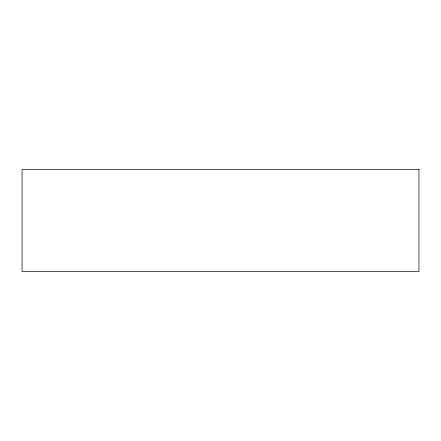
<?xml version="1.0" encoding="UTF-8"?>
<svg xmlns="http://www.w3.org/2000/svg" width="441" height="441" viewBox="0 0 441 441"><rect width="100%" height="100%" fill="white"/><g stroke="black" fill="none" stroke-linecap="round" stroke-linejoin="round"><path stroke-width="0.66" d="M418.95 169.476L22.05 169.476L22.05 271.524L418.95 271.524L418.95 169.476"/></g></svg>
